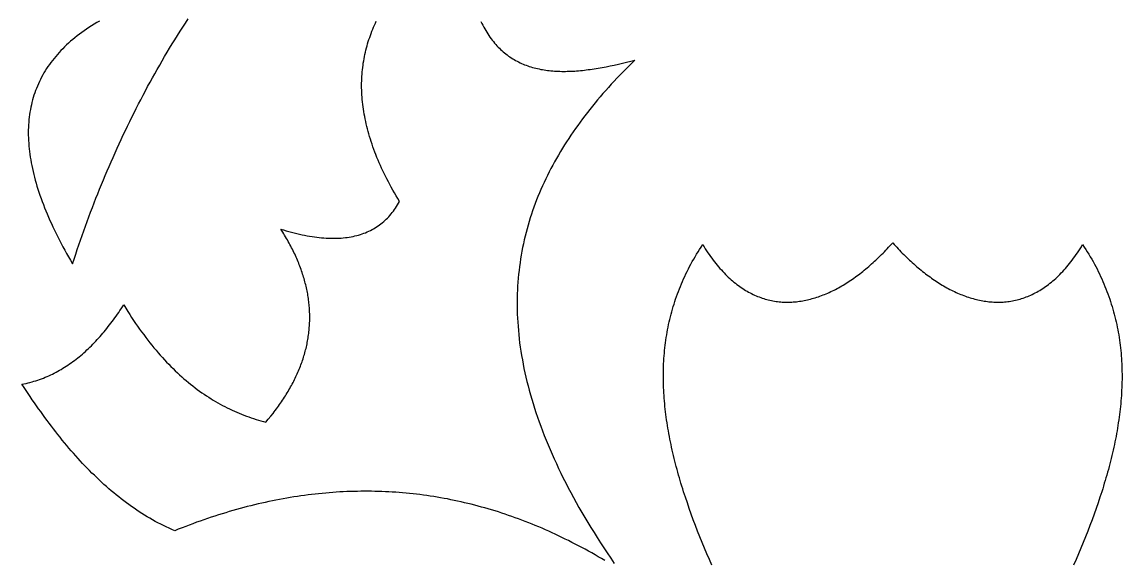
# Model space of a CAD drawing. Extents: x -4113 to -3113, y 1469 to 2469.
# Drawn here: x -3587 to -3434.6, y 1778.9 to 1853.5 of the extents above; entities that cross this region are included whole.
import ezdxf

# ---------------------------------------------------------------- set-up
doc = ezdxf.new("R2010")
doc.units = 0
doc.layers.add('PLAN_1', color=18, linetype='CONTINUOUS')

msp = doc.modelspace()

# ---------------------------------------------------------------- linework, layer by layer
at = {"layer": 'PLAN_1'}
for points in [[(-3506.25, 1778.86), (-3506.7, 1779.13), (-3507.16, 1779.39), (-3507.61, 1779.66), (-3508.07, 1779.92), (-3508.52, 1780.17), (-3508.98, 1780.42), (-3509.44, 1780.67), (-3509.89, 1780.91), (-3510.35, 1781.15), (-3510.81, 1781.38), (-3511.27, 1781.62), (-3511.73, 1781.84), (-3512.19, 1782.07), (-3512.65, 1782.29), (-3513.11, 1782.5), (-3513.57, 1782.71), (-3514.03, 1782.92), (-3514.49, 1783.13), (-3514.95, 1783.33), (-3515.41, 1783.52), (-3515.88, 1783.72), (-3516.34, 1783.91), (-3516.8, 1784.09), (-3517.27, 1784.27), (-3517.73, 1784.45), (-3518.2, 1784.62), (-3518.66, 1784.79), (-3519.13, 1784.96), (-3519.59, 1785.12), (-3520.06, 1785.28), (-3520.53, 1785.44), (-3520.99, 1785.59), (-3521.46, 1785.73), (-3521.93, 1785.88), (-3522.4, 1786.02), (-3522.87, 1786.15), (-3523.34, 1786.28), (-3523.81, 1786.41), (-3524.28, 1786.53), (-3524.75, 1786.65), (-3525.22, 1786.77), (-3525.69, 1786.88), (-3526.16, 1786.99), (-3526.64, 1787.09), (-3527.11, 1787.2), (-3527.58, 1787.29), (-3528.06, 1787.39), (-3528.53, 1787.47), (-3529.01, 1787.56), (-3529.48, 1787.64), (-3529.96, 1787.72), (-3530.43, 1787.79), (-3530.91, 1787.86), (-3531.39, 1787.93), (-3531.86, 1787.99), (-3532.34, 1788.05), (-3532.82, 1788.1), (-3533.3, 1788.15), (-3533.78, 1788.2), (-3534.26, 1788.24), (-3534.74, 1788.28), (-3535.22, 1788.32), (-3535.7, 1788.35), (-3536.18, 1788.38), (-3536.66, 1788.4), (-3537.14, 1788.42), (-3537.63, 1788.44), (-3538.11, 1788.45), (-3538.59, 1788.46), (-3539.08, 1788.46), (-3539.56, 1788.46), (-3540.05, 1788.46), (-3540.53, 1788.45), (-3541.02, 1788.44), (-3541.5, 1788.43), (-3541.99, 1788.41), (-3542.48, 1788.39), (-3542.96, 1788.36), (-3543.45, 1788.33), (-3543.94, 1788.3), (-3544.43, 1788.26), (-3544.92, 1788.22), (-3545.41, 1788.17), (-3545.9, 1788.12), (-3546.39, 1788.07), (-3546.88, 1788.01), (-3547.37, 1787.95), (-3547.86, 1787.89), (-3548.35, 1787.82), (-3548.84, 1787.75), (-3549.34, 1787.67), (-3549.83, 1787.59), (-3550.32, 1787.51), (-3550.82, 1787.42), (-3551.31, 1787.33), (-3551.81, 1787.23), (-3552.3, 1787.13), (-3552.8, 1787.03), (-3553.3, 1786.92), (-3553.79, 1786.81), (-3554.29, 1786.7), (-3554.79, 1786.58), (-3555.28, 1786.45), (-3555.78, 1786.33), (-3556.28, 1786.2), (-3556.78, 1786.06), (-3557.28, 1785.93), (-3557.78, 1785.78), (-3558.28, 1785.64), (-3558.78, 1785.49), (-3559.28, 1785.34), (-3559.79, 1785.18), (-3560.29, 1785.02), (-3560.79, 1784.85), (-3561.29, 1784.69), (-3561.8, 1784.51), (-3562.3, 1784.34), (-3562.81, 1784.16), (-3563.31, 1783.97), (-3563.82, 1783.78), (-3564.32, 1783.59), (-3564.83, 1783.4), (-3565.34, 1783.2), (-3565.84, 1782.99), (-3566.23, 1783.16), (-3566.62, 1783.34), (-3567.01, 1783.52), (-3567.39, 1783.7), (-3567.78, 1783.89), (-3568.16, 1784.09), (-3568.53, 1784.29), (-3568.91, 1784.5), (-3569.28, 1784.71), (-3569.65, 1784.93), (-3570.02, 1785.16), (-3570.39, 1785.38), (-3570.75, 1785.62), (-3571.11, 1785.86), (-3571.48, 1786.1), (-3571.83, 1786.35), (-3572.19, 1786.61), (-3572.54, 1786.87), (-3572.9, 1787.13), (-3573.25, 1787.4), (-3573.59, 1787.67), (-3573.94, 1787.95), (-3574.29, 1788.24), (-3574.63, 1788.52), (-3574.97, 1788.82), (-3575.31, 1789.11), (-3575.64, 1789.41), (-3575.98, 1789.72), (-3576.31, 1790.03), (-3576.64, 1790.35), (-3576.97, 1790.67), (-3577.3, 1790.99), (-3577.63, 1791.32), (-3577.95, 1791.65), (-3578.27, 1791.98), (-3578.6, 1792.33), (-3578.92, 1792.67), (-3579.23, 1793.02), (-3579.55, 1793.37), (-3579.86, 1793.72), (-3580.18, 1794.08), (-3580.49, 1794.45), (-3580.8, 1794.81), (-3581.11, 1795.19), (-3581.42, 1795.56), (-3581.72, 1795.94), (-3582.03, 1796.32), (-3582.33, 1796.7), (-3582.63, 1797.09), (-3582.93, 1797.48), (-3583.23, 1797.88), (-3583.53, 1798.28), (-3583.82, 1798.68), (-3584.12, 1799.08), (-3584.41, 1799.49), (-3584.7, 1799.9), (-3584.99, 1800.32), (-3585.28, 1800.73), (-3585.57, 1801.15), (-3585.86, 1801.58), (-3586.14, 1802), (-3586.43, 1802.43), (-3586.71, 1802.86), (-3587, 1803.29), (-3586.72, 1803.35), (-3586.44, 1803.41), (-3586.16, 1803.47), (-3585.89, 1803.54), (-3585.61, 1803.62), (-3585.34, 1803.7), (-3585.08, 1803.78), (-3584.81, 1803.86), (-3584.55, 1803.95), (-3584.29, 1804.05), (-3584.03, 1804.15), (-3583.77, 1804.25), (-3583.52, 1804.36), (-3583.27, 1804.47), (-3583.02, 1804.58), (-3582.77, 1804.7), (-3582.52, 1804.82), (-3582.28, 1804.95), (-3582.04, 1805.08), (-3581.8, 1805.22), (-3581.56, 1805.35), (-3581.32, 1805.5), (-3581.09, 1805.64), (-3580.86, 1805.79), (-3580.63, 1805.94), (-3580.4, 1806.1), (-3580.17, 1806.26), (-3579.95, 1806.42), (-3579.72, 1806.59), (-3579.5, 1806.76), (-3579.28, 1806.93), (-3579.06, 1807.11), (-3578.85, 1807.29), (-3578.63, 1807.47), (-3578.42, 1807.65), (-3578.21, 1807.84), (-3578, 1808.04), (-3577.79, 1808.23), (-3577.59, 1808.43), (-3577.38, 1808.63), (-3577.18, 1808.84), (-3576.98, 1809.04), (-3576.78, 1809.25), (-3576.58, 1809.47), (-3576.38, 1809.68), (-3576.19, 1809.9), (-3575.99, 1810.12), (-3575.8, 1810.35), (-3575.61, 1810.57), (-3575.42, 1810.8), (-3575.23, 1811.03), (-3575.04, 1811.27), (-3574.86, 1811.51), (-3574.67, 1811.75), (-3574.49, 1811.99), (-3574.31, 1812.23), (-3574.13, 1812.48), (-3573.95, 1812.73), (-3573.77, 1812.98), (-3573.59, 1813.23), (-3573.42, 1813.49), (-3573.24, 1813.75), (-3573.07, 1814.01), (-3572.89, 1814.27), (-3572.62, 1813.83), (-3572.35, 1813.39), (-3572.08, 1812.97), (-3571.81, 1812.55), (-3571.53, 1812.13), (-3571.26, 1811.72), (-3570.98, 1811.32), (-3570.7, 1810.93), (-3570.42, 1810.54), (-3570.14, 1810.16), (-3569.86, 1809.78), (-3569.57, 1809.41), (-3569.29, 1809.05), (-3569, 1808.69), (-3568.72, 1808.34), (-3568.43, 1808), (-3568.14, 1807.66), (-3567.85, 1807.33), (-3567.55, 1807), (-3567.26, 1806.68), (-3566.96, 1806.37), (-3566.67, 1806.06), (-3566.37, 1805.75), (-3566.07, 1805.46), (-3565.77, 1805.17), (-3565.47, 1804.88), (-3565.17, 1804.6), (-3564.86, 1804.33), (-3564.56, 1804.06), (-3564.25, 1803.8), (-3563.95, 1803.54), (-3563.64, 1803.29), (-3563.33, 1803.05), (-3563.02, 1802.81), (-3562.71, 1802.57), (-3562.39, 1802.35), (-3562.08, 1802.12), (-3561.77, 1801.91), (-3561.45, 1801.69), (-3561.13, 1801.49), (-3560.81, 1801.28), (-3560.5, 1801.09), (-3560.17, 1800.9), (-3559.85, 1800.71), (-3559.53, 1800.53), (-3559.21, 1800.36), (-3558.88, 1800.19), (-3558.56, 1800.02), (-3558.23, 1799.86), (-3557.9, 1799.7), (-3557.57, 1799.55), (-3557.24, 1799.41), (-3556.91, 1799.27), (-3556.58, 1799.13), (-3556.25, 1799), (-3555.91, 1798.88), (-3555.58, 1798.76), (-3555.24, 1798.64), (-3554.91, 1798.53), (-3554.57, 1798.42), (-3554.23, 1798.32), (-3553.89, 1798.22), (-3553.55, 1798.13), (-3553.21, 1798.04), (-3552.87, 1798.45), (-3552.54, 1798.85), (-3552.22, 1799.25), (-3552.06, 1799.45), (-3551.91, 1799.66), (-3551.76, 1799.86), (-3551.61, 1800.06), (-3551.46, 1800.26), (-3551.32, 1800.47), (-3551.18, 1800.67), (-3551.04, 1800.87), (-3550.9, 1801.08), (-3550.77, 1801.28), (-3550.63, 1801.48), (-3550.51, 1801.69), (-3550.38, 1801.89), (-3550.25, 1802.09), (-3550.13, 1802.3), (-3550.01, 1802.5), (-3549.89, 1802.7), (-3549.78, 1802.91), (-3549.67, 1803.11), (-3549.56, 1803.32), (-3549.45, 1803.52), (-3549.34, 1803.73), (-3549.24, 1803.93), (-3549.14, 1804.14), (-3549.04, 1804.34), (-3548.95, 1804.55), (-3548.86, 1804.75), (-3548.77, 1804.96), (-3548.68, 1805.16), (-3548.59, 1805.37), (-3548.51, 1805.57), (-3548.43, 1805.78), (-3548.35, 1805.99), (-3548.27, 1806.19), (-3548.2, 1806.4), (-3548.13, 1806.6), (-3548.06, 1806.81), (-3547.99, 1807.02), (-3547.93, 1807.22), (-3547.87, 1807.43), (-3547.81, 1807.64), (-3547.75, 1807.85), (-3547.7, 1808.05), (-3547.65, 1808.26), (-3547.6, 1808.47), (-3547.55, 1808.67), (-3547.51, 1808.88), (-3547.47, 1809.09), (-3547.43, 1809.3), (-3547.39, 1809.51), (-3547.36, 1809.71), (-3547.33, 1809.92), (-3547.3, 1810.13), (-3547.27, 1810.34), (-3547.24, 1810.55), (-3547.22, 1810.76), (-3547.2, 1810.97), (-3547.19, 1811.17), (-3547.17, 1811.38), (-3547.16, 1811.59), (-3547.15, 1811.8), (-3547.14, 1812.01), (-3547.14, 1812.22), (-3547.13, 1812.43), (-3547.13, 1812.64), (-3547.14, 1812.85), (-3547.14, 1813.06), (-3547.15, 1813.27), (-3547.16, 1813.48), (-3547.17, 1813.69), (-3547.18, 1813.9), (-3547.2, 1814.11), (-3547.22, 1814.32), (-3547.24, 1814.53), (-3547.26, 1814.75), (-3547.29, 1814.96), (-3547.32, 1815.17), (-3547.35, 1815.38), (-3547.39, 1815.59), (-3547.42, 1815.8), (-3547.46, 1816.01), (-3547.5, 1816.23), (-3547.55, 1816.44), (-3547.59, 1816.65), (-3547.64, 1816.86), (-3547.69, 1817.07), (-3547.75, 1817.29), (-3547.8, 1817.5), (-3547.86, 1817.71), (-3547.92, 1817.92), (-3547.98, 1818.14), (-3548.05, 1818.35), (-3548.12, 1818.56), (-3548.19, 1818.78), (-3548.26, 1818.99), (-3548.34, 1819.2), (-3548.41, 1819.42), (-3548.49, 1819.63), (-3548.58, 1819.84), (-3548.66, 1820.06), (-3548.75, 1820.27), (-3548.84, 1820.49), (-3548.93, 1820.7), (-3549.03, 1820.91), (-3549.12, 1821.13), (-3549.22, 1821.34), (-3549.33, 1821.56), (-3549.43, 1821.77), (-3549.54, 1821.99), (-3549.65, 1822.2), (-3549.76, 1822.42), (-3549.87, 1822.63), (-3549.99, 1822.85), (-3550.11, 1823.06), (-3550.23, 1823.28), (-3550.36, 1823.5), (-3550.48, 1823.71), (-3550.61, 1823.93), (-3550.74, 1824.14), (-3550.88, 1824.36), (-3551.15, 1824.79), (-3550.77, 1824.67), (-3550.39, 1824.56), (-3550.01, 1824.46), (-3549.64, 1824.36), (-3549.27, 1824.26), (-3548.91, 1824.17), (-3548.55, 1824.09), (-3548.2, 1824.01), (-3547.84, 1823.94), (-3547.5, 1823.87), (-3547.15, 1823.81), (-3546.81, 1823.76), (-3546.48, 1823.71), (-3546.15, 1823.66), (-3545.82, 1823.63), (-3545.5, 1823.59), (-3545.18, 1823.57), (-3544.86, 1823.54), (-3544.55, 1823.53), (-3544.24, 1823.52), (-3543.94, 1823.51), (-3543.64, 1823.51), (-3543.35, 1823.52), (-3543.05, 1823.53), (-3542.77, 1823.55), (-3542.48, 1823.57), (-3542.2, 1823.6), (-3541.93, 1823.64), (-3541.66, 1823.68), (-3541.39, 1823.72), (-3541.13, 1823.77), (-3540.87, 1823.83), (-3540.61, 1823.89), (-3540.36, 1823.96), (-3540.12, 1824.04), (-3539.87, 1824.12), (-3539.63, 1824.2), (-3539.4, 1824.29), (-3539.17, 1824.39), (-3538.94, 1824.49), (-3538.72, 1824.6), (-3538.5, 1824.71), (-3538.28, 1824.83), (-3538.07, 1824.95), (-3537.87, 1825.08), (-3537.66, 1825.22), (-3537.46, 1825.36), (-3537.27, 1825.51), (-3537.08, 1825.66), (-3536.89, 1825.82), (-3536.71, 1825.98), (-3536.53, 1826.15), (-3536.36, 1826.32), (-3536.19, 1826.5), (-3536.02, 1826.69), (-3535.86, 1826.88), (-3535.7, 1827.08), (-3535.54, 1827.28), (-3535.39, 1827.49), (-3535.25, 1827.7), (-3535.1, 1827.92), (-3534.96, 1828.15), (-3534.83, 1828.38), (-3534.7, 1828.61), (-3534.94, 1829.01), (-3535.17, 1829.4), (-3535.4, 1829.8), (-3535.62, 1830.19), (-3535.83, 1830.58), (-3536.04, 1830.96), (-3536.24, 1831.35), (-3536.44, 1831.73), (-3536.63, 1832.11), (-3536.82, 1832.49), (-3537, 1832.87), (-3537.17, 1833.25), (-3537.34, 1833.62), (-3537.51, 1833.99), (-3537.66, 1834.36), (-3537.82, 1834.73), (-3537.96, 1835.1), (-3538.1, 1835.46), (-3538.24, 1835.83), (-3538.37, 1836.19), (-3538.5, 1836.55), (-3538.62, 1836.91), (-3538.73, 1837.26), (-3538.84, 1837.62), (-3538.94, 1837.97), (-3539.04, 1838.32), (-3539.13, 1838.67), (-3539.22, 1839.02), (-3539.3, 1839.37), (-3539.38, 1839.71), (-3539.45, 1840.05), (-3539.52, 1840.39), (-3539.58, 1840.73), (-3539.64, 1841.07), (-3539.69, 1841.41), (-3539.74, 1841.74), (-3539.78, 1842.07), (-3539.82, 1842.4), (-3539.85, 1842.73), (-3539.88, 1843.06), (-3539.9, 1843.39), (-3539.92, 1843.71), (-3539.93, 1844.04), (-3539.94, 1844.36), (-3539.94, 1844.68), (-3539.94, 1845), (-3539.93, 1845.31), (-3539.92, 1845.63), (-3539.9, 1845.94), (-3539.88, 1846.25), (-3539.85, 1846.56), (-3539.82, 1846.87), (-3539.79, 1847.18), (-3539.75, 1847.49), (-3539.71, 1847.79), (-3539.66, 1848.1), (-3539.6, 1848.4), (-3539.55, 1848.7), (-3539.48, 1849), (-3539.42, 1849.29), (-3539.35, 1849.59), (-3539.27, 1849.89), (-3539.19, 1850.18), (-3539.11, 1850.47), (-3539.02, 1850.76), (-3538.93, 1851.05), (-3538.83, 1851.34), (-3538.73, 1851.62), (-3538.62, 1851.91), (-3538.51, 1852.19), (-3538.4, 1852.47), (-3538.28, 1852.76), (-3538.16, 1853.03), (-3538.04, 1853.31), (-3537.91, 1853.59)], [(-3576.27, 1853.61), (-3576.65, 1853.39), (-3577.01, 1853.17), (-3577.37, 1852.95), (-3577.72, 1852.72), (-3578.06, 1852.49), (-3578.4, 1852.26), (-3578.72, 1852.03), (-3579.05, 1851.79), (-3579.36, 1851.55), (-3579.67, 1851.31), (-3579.96, 1851.06), (-3580.26, 1850.81), (-3580.54, 1850.56), (-3580.82, 1850.3), (-3581.09, 1850.05), (-3581.35, 1849.78), (-3581.61, 1849.52), (-3581.86, 1849.25), (-3582.1, 1848.99), (-3582.33, 1848.71), (-3582.56, 1848.44), (-3582.78, 1848.16), (-3582.99, 1847.88), (-3583.2, 1847.6), (-3583.4, 1847.31), (-3583.59, 1847.02), (-3583.77, 1846.73), (-3583.95, 1846.43), (-3584.12, 1846.14), (-3584.28, 1845.84), (-3584.44, 1845.53), (-3584.59, 1845.23), (-3584.73, 1844.92), (-3584.87, 1844.61), (-3584.99, 1844.29), (-3585.12, 1843.97), (-3585.23, 1843.65), (-3585.34, 1843.33), (-3585.44, 1843), (-3585.53, 1842.68), (-3585.62, 1842.35), (-3585.7, 1842.01), (-3585.77, 1841.67), (-3585.84, 1841.34), (-3585.9, 1840.99), (-3585.95, 1840.65), (-3585.99, 1840.3), (-3586.03, 1839.95), (-3586.06, 1839.6), (-3586.09, 1839.24), (-3586.1, 1838.88), (-3586.12, 1838.52), (-3586.12, 1838.16), (-3586.12, 1837.79), (-3586.11, 1837.42), (-3586.09, 1837.05), (-3586.07, 1836.67), (-3586.04, 1836.3), (-3586, 1835.92), (-3585.96, 1835.53), (-3585.91, 1835.15), (-3585.85, 1834.76), (-3585.79, 1834.37), (-3585.72, 1833.97), (-3585.64, 1833.58), (-3585.56, 1833.18), (-3585.47, 1832.78), (-3585.37, 1832.37), (-3585.27, 1831.97), (-3585.16, 1831.56), (-3585.04, 1831.14), (-3584.92, 1830.73), (-3584.79, 1830.31), (-3584.65, 1829.89), (-3584.51, 1829.47), (-3584.36, 1829.04), (-3584.2, 1828.61), (-3584.04, 1828.18), (-3583.87, 1827.75), (-3583.69, 1827.31), (-3583.51, 1826.88), (-3583.32, 1826.43), (-3583.13, 1825.99), (-3582.92, 1825.54), (-3582.72, 1825.1), (-3582.5, 1824.64), (-3582.28, 1824.19), (-3582.05, 1823.73), (-3581.82, 1823.27), (-3581.58, 1822.81), (-3581.33, 1822.35), (-3581.08, 1821.88), (-3580.82, 1821.41), (-3580.55, 1820.94), (-3580.28, 1820.46), (-3580, 1819.99), (-3579.78, 1820.64), (-3579.56, 1821.3), (-3579.34, 1821.95), (-3579.12, 1822.6), (-3578.9, 1823.25), (-3578.67, 1823.9), (-3578.44, 1824.55), (-3578.2, 1825.2), (-3577.97, 1825.84), (-3577.73, 1826.49), (-3577.49, 1827.13), (-3577.24, 1827.77), (-3577, 1828.41), (-3576.75, 1829.05), (-3576.5, 1829.69), (-3576.24, 1830.32), (-3575.98, 1830.96), (-3575.72, 1831.59), (-3575.46, 1832.22), (-3575.2, 1832.85), (-3574.93, 1833.48), (-3574.66, 1834.11), (-3574.38, 1834.73), (-3574.1, 1835.36), (-3573.82, 1835.98), (-3573.54, 1836.6), (-3573.25, 1837.22), (-3572.96, 1837.84), (-3572.67, 1838.45), (-3572.38, 1839.07), (-3572.08, 1839.68), (-3571.78, 1840.29), (-3571.47, 1840.9), (-3571.17, 1841.51), (-3570.86, 1842.12), (-3570.54, 1842.72), (-3570.23, 1843.33), (-3569.91, 1843.93), (-3569.59, 1844.53), (-3569.26, 1845.13), (-3568.93, 1845.73), (-3568.6, 1846.32), (-3568.26, 1846.92), (-3567.92, 1847.51), (-3567.58, 1848.1), (-3567.24, 1848.69), (-3566.89, 1849.28), (-3566.54, 1849.86), (-3566.18, 1850.45), (-3565.82, 1851.03), (-3565.46, 1851.61), (-3565.09, 1852.19), (-3564.72, 1852.77), (-3564.35, 1853.34), (-3563.98, 1853.91)], [(-3523.42, 1853.55), (-3523.29, 1853.29), (-3523.16, 1853.03), (-3523.03, 1852.77), (-3522.89, 1852.53), (-3522.75, 1852.29), (-3522.61, 1852.05), (-3522.46, 1851.82), (-3522.31, 1851.6), (-3522.16, 1851.38), (-3522.01, 1851.17), (-3521.85, 1850.96), (-3521.69, 1850.76), (-3521.53, 1850.57), (-3521.37, 1850.38), (-3521.2, 1850.19), (-3521.03, 1850.01), (-3520.86, 1849.84), (-3520.69, 1849.67), (-3520.51, 1849.51), (-3520.33, 1849.35), (-3520.15, 1849.2), (-3519.96, 1849.05), (-3519.78, 1848.91), (-3519.59, 1848.77), (-3519.4, 1848.64), (-3519.21, 1848.51), (-3519.01, 1848.39), (-3518.81, 1848.27), (-3518.61, 1848.15), (-3518.41, 1848.04), (-3518.21, 1847.94), (-3518, 1847.84), (-3517.79, 1847.74), (-3517.58, 1847.65), (-3517.37, 1847.56), (-3517.15, 1847.48), (-3516.94, 1847.4), (-3516.72, 1847.33), (-3516.5, 1847.26), (-3516.27, 1847.19), (-3516.05, 1847.13), (-3515.82, 1847.07), (-3515.59, 1847.02), (-3515.36, 1846.97), (-3515.13, 1846.92), (-3514.9, 1846.88), (-3514.66, 1846.84), (-3514.43, 1846.81), (-3514.19, 1846.77), (-3513.95, 1846.75), (-3513.71, 1846.72), (-3513.46, 1846.7), (-3513.22, 1846.68), (-3512.97, 1846.67), (-3512.72, 1846.66), (-3512.47, 1846.65), (-3512.22, 1846.64), (-3511.97, 1846.64), (-3511.71, 1846.64), (-3511.46, 1846.65), (-3511.2, 1846.65), (-3510.94, 1846.66), (-3510.68, 1846.68), (-3510.42, 1846.69), (-3510.16, 1846.71), (-3509.89, 1846.73), (-3509.63, 1846.76), (-3509.36, 1846.78), (-3509.09, 1846.81), (-3508.82, 1846.84), (-3508.55, 1846.88), (-3508.28, 1846.91), (-3508.01, 1846.95), (-3507.74, 1846.99), (-3507.19, 1847.08), (-3506.63, 1847.18), (-3506.08, 1847.28), (-3505.52, 1847.4), (-3504.95, 1847.51), (-3504.38, 1847.64), (-3503.81, 1847.77), (-3503.24, 1847.91), (-3502.66, 1848.05), (-3502.09, 1848.2), (-3502.51, 1847.79), (-3502.93, 1847.37), (-3503.35, 1846.96), (-3503.76, 1846.54), (-3504.17, 1846.12), (-3504.57, 1845.69), (-3504.97, 1845.27), (-3505.36, 1844.85), (-3505.75, 1844.42), (-3506.13, 1843.99), (-3506.51, 1843.56), (-3506.88, 1843.13), (-3507.25, 1842.7), (-3507.61, 1842.26), (-3507.97, 1841.82), (-3508.32, 1841.38), (-3508.67, 1840.94), (-3509.01, 1840.5), (-3509.35, 1840.06), (-3509.68, 1839.61), (-3510, 1839.16), (-3510.32, 1838.71), (-3510.64, 1838.26), (-3510.95, 1837.81), (-3511.25, 1837.35), (-3511.55, 1836.9), (-3511.84, 1836.44), (-3512.13, 1835.98), (-3512.41, 1835.52), (-3512.68, 1835.05), (-3512.95, 1834.58), (-3513.21, 1834.12), (-3513.47, 1833.64), (-3513.72, 1833.17), (-3513.96, 1832.7), (-3514.2, 1832.22), (-3514.44, 1831.74), (-3514.66, 1831.26), (-3514.88, 1830.78), (-3515.1, 1830.29), (-3515.31, 1829.81), (-3515.51, 1829.32), (-3515.7, 1828.83), (-3515.89, 1828.33), (-3516.07, 1827.84), (-3516.25, 1827.34), (-3516.42, 1826.84), (-3516.58, 1826.34), (-3516.74, 1825.83), (-3516.88, 1825.33), (-3517.03, 1824.82), (-3517.16, 1824.31), (-3517.29, 1823.79), (-3517.41, 1823.28), (-3517.53, 1822.76), (-3517.64, 1822.24), (-3517.74, 1821.72), (-3517.83, 1821.19), (-3517.92, 1820.66), (-3518, 1820.13), (-3518.07, 1819.6), (-3518.14, 1819.07), (-3518.2, 1818.53), (-3518.25, 1817.99), (-3518.29, 1817.45), (-3518.33, 1816.9), (-3518.36, 1816.36), (-3518.38, 1815.81), (-3518.4, 1815.26), (-3518.4, 1814.7), (-3518.4, 1814.14), (-3518.39, 1813.59), (-3518.38, 1813.02), (-3518.35, 1812.46), (-3518.32, 1811.89), (-3518.28, 1811.32), (-3518.23, 1810.75), (-3518.18, 1810.17), (-3518.12, 1809.6), (-3518.05, 1809.02), (-3517.97, 1808.43), (-3517.88, 1807.85), (-3517.78, 1807.26), (-3517.68, 1806.67), (-3517.57, 1806.07), (-3517.45, 1805.48), (-3517.32, 1804.88), (-3517.19, 1804.28), (-3517.04, 1803.67), (-3516.89, 1803.06), (-3516.73, 1802.45), (-3516.56, 1801.84), (-3516.38, 1801.22), (-3516.19, 1800.6), (-3516, 1799.98), (-3515.79, 1799.36), (-3515.58, 1798.73), (-3515.36, 1798.1), (-3515.13, 1797.46), (-3514.89, 1796.83), (-3514.64, 1796.19), (-3514.38, 1795.54), (-3514.12, 1794.9), (-3513.84, 1794.25), (-3513.56, 1793.6), (-3513.27, 1792.94), (-3512.96, 1792.29), (-3512.65, 1791.62), (-3512.33, 1790.96), (-3512, 1790.29), (-3511.66, 1789.62), (-3511.31, 1788.95), (-3510.96, 1788.27), (-3510.59, 1787.59), (-3510.21, 1786.91), (-3509.83, 1786.23), (-3509.43, 1785.54), (-3509.03, 1784.84), (-3508.61, 1784.15), (-3508.19, 1783.45), (-3507.75, 1782.75), (-3507.31, 1782.04), (-3506.85, 1781.33), (-3506.39, 1780.62), (-3505.92, 1779.91), (-3505.43, 1779.19), (-3504.94, 1778.47)], [(-3491.43, 1778.21), (-3491.77, 1779), (-3492.11, 1779.79), (-3492.44, 1780.58), (-3492.76, 1781.36), (-3493.08, 1782.15), (-3493.39, 1782.93), (-3493.69, 1783.72), (-3493.99, 1784.5), (-3494.27, 1785.28), (-3494.55, 1786.06), (-3494.82, 1786.84), (-3495.08, 1787.62), (-3495.21, 1788.01), (-3495.33, 1788.39), (-3495.46, 1788.78), (-3495.58, 1789.17), (-3495.7, 1789.56), (-3495.81, 1789.94), (-3495.92, 1790.33), (-3496.04, 1790.71), (-3496.14, 1791.1), (-3496.25, 1791.48), (-3496.35, 1791.87), (-3496.45, 1792.25), (-3496.55, 1792.64), (-3496.65, 1793.02), (-3496.74, 1793.4), (-3496.83, 1793.78), (-3496.92, 1794.17), (-3497, 1794.55), (-3497.08, 1794.93), (-3497.16, 1795.31), (-3497.24, 1795.69), (-3497.31, 1796.07), (-3497.38, 1796.45), (-3497.45, 1796.83), (-3497.51, 1797.21), (-3497.58, 1797.59), (-3497.63, 1797.96), (-3497.69, 1798.34), (-3497.74, 1798.72), (-3497.79, 1799.09), (-3497.84, 1799.47), (-3497.88, 1799.84), (-3497.92, 1800.22), (-3497.96, 1800.59), (-3497.99, 1800.97), (-3498.02, 1801.34), (-3498.05, 1801.71), (-3498.07, 1802.08), (-3498.09, 1802.46), (-3498.11, 1802.83), (-3498.12, 1803.2), (-3498.13, 1803.57), (-3498.14, 1803.94), (-3498.14, 1804.31), (-3498.14, 1804.68), (-3498.13, 1805.04), (-3498.13, 1805.41), (-3498.12, 1805.78), (-3498.1, 1806.14), (-3498.08, 1806.51), (-3498.06, 1806.87), (-3498.03, 1807.24), (-3498, 1807.6), (-3497.97, 1807.97), (-3497.93, 1808.33), (-3497.89, 1808.69), (-3497.84, 1809.05), (-3497.79, 1809.41), (-3497.74, 1809.77), (-3497.68, 1810.13), (-3497.62, 1810.49), (-3497.55, 1810.85), (-3497.48, 1811.21), (-3497.41, 1811.57), (-3497.33, 1811.92), (-3497.25, 1812.28), (-3497.16, 1812.63), (-3497.07, 1812.99), (-3496.98, 1813.34), (-3496.88, 1813.7), (-3496.77, 1814.05), (-3496.66, 1814.4), (-3496.55, 1814.75), (-3496.44, 1815.1), (-3496.31, 1815.45), (-3496.19, 1815.8), (-3496.06, 1816.15), (-3495.92, 1816.5), (-3495.78, 1816.85), (-3495.64, 1817.19), (-3495.49, 1817.54), (-3495.34, 1817.88), (-3495.18, 1818.23), (-3495.02, 1818.57), (-3494.85, 1818.91), (-3494.68, 1819.26), (-3494.5, 1819.6), (-3494.32, 1819.94), (-3494.13, 1820.28), (-3493.94, 1820.62), (-3493.74, 1820.96), (-3493.54, 1821.29), (-3493.33, 1821.63), (-3493.12, 1821.97), (-3492.91, 1822.3), (-3492.68, 1822.64), (-3492.51, 1822.35), (-3492.33, 1822.07), (-3492.15, 1821.79), (-3491.97, 1821.52), (-3491.79, 1821.25), (-3491.61, 1820.99), (-3491.43, 1820.74), (-3491.24, 1820.49), (-3491.06, 1820.25), (-3490.87, 1820.01), (-3490.68, 1819.78), (-3490.49, 1819.56), (-3490.3, 1819.34), (-3490.11, 1819.12), (-3489.92, 1818.92), (-3489.73, 1818.71), (-3489.53, 1818.51), (-3489.34, 1818.32), (-3489.15, 1818.13), (-3488.95, 1817.95), (-3488.75, 1817.77), (-3488.55, 1817.6), (-3488.36, 1817.44), (-3488.16, 1817.28), (-3487.96, 1817.12), (-3487.75, 1816.97), (-3487.55, 1816.82), (-3487.35, 1816.68), (-3487.15, 1816.55), (-3486.94, 1816.42), (-3486.74, 1816.29), (-3486.53, 1816.17), (-3486.33, 1816.05), (-3486.12, 1815.94), (-3485.91, 1815.84), (-3485.7, 1815.73), (-3485.5, 1815.64), (-3485.29, 1815.55), (-3485.08, 1815.46), (-3484.87, 1815.38), (-3484.66, 1815.3), (-3484.45, 1815.23), (-3484.23, 1815.16), (-3484.02, 1815.09), (-3483.81, 1815.03), (-3483.6, 1814.98), (-3483.38, 1814.93), (-3483.17, 1814.88), (-3482.96, 1814.84), (-3482.74, 1814.8), (-3482.53, 1814.77), (-3482.31, 1814.74), (-3482.1, 1814.72), (-3481.88, 1814.7), (-3481.66, 1814.68), (-3481.45, 1814.67), (-3481.23, 1814.66), (-3481.01, 1814.66), (-3480.8, 1814.66), (-3480.58, 1814.67), (-3480.36, 1814.67), (-3480.15, 1814.69), (-3479.93, 1814.7), (-3479.71, 1814.73), (-3479.49, 1814.75), (-3479.28, 1814.78), (-3479.06, 1814.81), (-3478.84, 1814.85), (-3478.62, 1814.89), (-3478.4, 1814.93), (-3478.19, 1814.98), (-3477.97, 1815.03), (-3477.75, 1815.09), (-3477.53, 1815.15), (-3477.32, 1815.21), (-3477.1, 1815.27), (-3476.88, 1815.34), (-3476.66, 1815.42), (-3476.45, 1815.49), (-3476.23, 1815.57), (-3476.01, 1815.66), (-3475.8, 1815.74), (-3475.58, 1815.83), (-3475.36, 1815.93), (-3475.15, 1816.02), (-3474.93, 1816.12), (-3474.72, 1816.23), (-3474.5, 1816.33), (-3474.29, 1816.44), (-3474.07, 1816.56), (-3473.86, 1816.67), (-3473.65, 1816.79), (-3473.43, 1816.92), (-3473.22, 1817.04), (-3473.01, 1817.17), (-3472.8, 1817.3), (-3472.59, 1817.43), (-3472.38, 1817.57), (-3472.17, 1817.71), (-3471.96, 1817.85), (-3471.75, 1818), (-3471.54, 1818.15), (-3471.33, 1818.3), (-3471.12, 1818.45), (-3470.92, 1818.61), (-3470.71, 1818.77), (-3470.5, 1818.93), (-3470.3, 1819.1), (-3470.1, 1819.26), (-3469.89, 1819.43), (-3469.69, 1819.6), (-3469.49, 1819.78), (-3469.29, 1819.96), (-3469.09, 1820.14), (-3468.89, 1820.32), (-3468.69, 1820.5), (-3468.49, 1820.69), (-3468.29, 1820.88), (-3468.1, 1821.07), (-3467.9, 1821.26), (-3467.71, 1821.46), (-3467.51, 1821.65), (-3467.32, 1821.85), (-3467.13, 1822.06), (-3466.94, 1822.26), (-3466.75, 1822.47), (-3466.56, 1822.67), (-3466.37, 1822.88), (-3466.18, 1822.67), (-3465.99, 1822.47), (-3465.8, 1822.26), (-3465.61, 1822.06), (-3465.42, 1821.85), (-3465.23, 1821.65), (-3465.04, 1821.46), (-3464.84, 1821.26), (-3464.65, 1821.07), (-3464.45, 1820.88), (-3464.25, 1820.69), (-3464.05, 1820.5), (-3463.86, 1820.32), (-3463.66, 1820.14), (-3463.46, 1819.96), (-3463.25, 1819.78), (-3463.05, 1819.6), (-3462.85, 1819.43), (-3462.65, 1819.26), (-3462.44, 1819.1), (-3462.24, 1818.93), (-3462.03, 1818.77), (-3461.83, 1818.61), (-3461.62, 1818.45), (-3461.41, 1818.3), (-3461.2, 1818.15), (-3460.99, 1818), (-3460.79, 1817.85), (-3460.58, 1817.71), (-3460.37, 1817.57), (-3460.16, 1817.43), (-3459.94, 1817.3), (-3459.73, 1817.17), (-3459.52, 1817.04), (-3459.31, 1816.92), (-3459.09, 1816.79), (-3458.88, 1816.67), (-3458.67, 1816.56), (-3458.45, 1816.44), (-3458.24, 1816.33), (-3458.02, 1816.23), (-3457.81, 1816.12), (-3457.59, 1816.02), (-3457.38, 1815.93), (-3457.16, 1815.83), (-3456.95, 1815.74), (-3456.73, 1815.66), (-3456.51, 1815.57), (-3456.3, 1815.49), (-3456.08, 1815.42), (-3455.86, 1815.34), (-3455.64, 1815.27), (-3455.43, 1815.21), (-3455.21, 1815.15), (-3454.99, 1815.09), (-3454.77, 1815.03), (-3454.56, 1814.98), (-3454.34, 1814.93), (-3454.12, 1814.89), (-3453.9, 1814.85), (-3453.68, 1814.81), (-3453.47, 1814.78), (-3453.25, 1814.75), (-3453.03, 1814.73), (-3452.81, 1814.7), (-3452.6, 1814.69), (-3452.38, 1814.67), (-3452.16, 1814.67), (-3451.94, 1814.66), (-3451.73, 1814.66), (-3451.51, 1814.66), (-3451.29, 1814.67), (-3451.08, 1814.68), (-3450.86, 1814.7), (-3450.65, 1814.72), (-3450.43, 1814.74), (-3450.22, 1814.77), (-3450, 1814.8), (-3449.79, 1814.84), (-3449.57, 1814.88), (-3449.36, 1814.93), (-3449.14, 1814.98), (-3448.93, 1815.03), (-3448.72, 1815.09), (-3448.51, 1815.16), (-3448.3, 1815.23), (-3448.08, 1815.3), (-3447.87, 1815.38), (-3447.66, 1815.46), (-3447.45, 1815.55), (-3447.25, 1815.64), (-3447.04, 1815.73), (-3446.83, 1815.84), (-3446.62, 1815.94), (-3446.41, 1816.05), (-3446.21, 1816.17), (-3446, 1816.29), (-3445.8, 1816.42), (-3445.59, 1816.55), (-3445.39, 1816.68), (-3445.19, 1816.82), (-3444.99, 1816.97), (-3444.79, 1817.12), (-3444.59, 1817.28), (-3444.39, 1817.44), (-3444.19, 1817.6), (-3443.99, 1817.77), (-3443.79, 1817.95), (-3443.6, 1818.13), (-3443.4, 1818.32), (-3443.21, 1818.51), (-3443.01, 1818.71), (-3442.82, 1818.92), (-3442.63, 1819.12), (-3442.44, 1819.34), (-3442.25, 1819.56), (-3442.06, 1819.78), (-3441.87, 1820.01), (-3441.69, 1820.25), (-3441.5, 1820.49), (-3441.32, 1820.74), (-3441.13, 1820.99), (-3440.95, 1821.25), (-3440.77, 1821.52), (-3440.59, 1821.79), (-3440.41, 1822.07), (-3440.23, 1822.35), (-3440.06, 1822.64), (-3439.84, 1822.3), (-3439.62, 1821.97), (-3439.41, 1821.63), (-3439.2, 1821.29), (-3439, 1820.96), (-3438.8, 1820.62), (-3438.61, 1820.28), (-3438.42, 1819.94), (-3438.24, 1819.6), (-3438.06, 1819.26), (-3437.89, 1818.91), (-3437.73, 1818.57), (-3437.56, 1818.23), (-3437.4, 1817.88), (-3437.25, 1817.54), (-3437.1, 1817.19), (-3436.96, 1816.85), (-3436.82, 1816.5), (-3436.68, 1816.15), (-3436.55, 1815.8), (-3436.43, 1815.45), (-3436.31, 1815.1), (-3436.19, 1814.75), (-3436.08, 1814.4), (-3435.97, 1814.05), (-3435.87, 1813.7), (-3435.77, 1813.34), (-3435.67, 1812.99), (-3435.58, 1812.63), (-3435.49, 1812.28), (-3435.41, 1811.92), (-3435.33, 1811.57), (-3435.26, 1811.21), (-3435.19, 1810.85), (-3435.12, 1810.49), (-3435.06, 1810.13), (-3435, 1809.77), (-3434.95, 1809.41), (-3434.9, 1809.05), (-3434.85, 1808.69), (-3434.81, 1808.33), (-3434.77, 1807.97), (-3434.74, 1807.6), (-3434.71, 1807.24), (-3434.68, 1806.87), (-3434.66, 1806.51), (-3434.64, 1806.14), (-3434.63, 1805.78), (-3434.61, 1805.41), (-3434.61, 1805.04), (-3434.6, 1804.68), (-3434.6, 1804.31), (-3434.6, 1803.94), (-3434.61, 1803.57), (-3434.62, 1803.2), (-3434.63, 1802.83), (-3434.65, 1802.46), (-3434.67, 1802.08), (-3434.69, 1801.71), (-3434.72, 1801.34), (-3434.75, 1800.97), (-3434.78, 1800.59), (-3434.82, 1800.22), (-3434.86, 1799.84), (-3434.9, 1799.47), (-3434.95, 1799.09), (-3435, 1798.72), (-3435.05, 1798.34), (-3435.11, 1797.96), (-3435.17, 1797.59), (-3435.23, 1797.21), (-3435.29, 1796.83), (-3435.36, 1796.45), (-3435.43, 1796.07), (-3435.5, 1795.69), (-3435.58, 1795.31), (-3435.66, 1794.93), (-3435.74, 1794.55), (-3435.82, 1794.17), (-3435.91, 1793.78), (-3436, 1793.4), (-3436.1, 1793.02), (-3436.19, 1792.64), (-3436.29, 1792.25), (-3436.39, 1791.87), (-3436.49, 1791.48), (-3436.6, 1791.1), (-3436.71, 1790.71), (-3436.82, 1790.33), (-3436.93, 1789.94), (-3437.05, 1789.56), (-3437.16, 1789.17), (-3437.28, 1788.78), (-3437.41, 1788.39), (-3437.53, 1788.01), (-3437.66, 1787.62), (-3437.92, 1786.84), (-3438.19, 1786.06), (-3438.47, 1785.28), (-3438.75, 1784.5), (-3439.05, 1783.72), (-3439.35, 1782.93), (-3439.66, 1782.15), (-3439.98, 1781.36), (-3440.3, 1780.58), (-3440.63, 1779.79), (-3440.97, 1779), (-3441.31, 1778.21)]]:
    msp.add_lwpolyline(points, dxfattribs=at)

doc.saveas('drawing.dxf')
